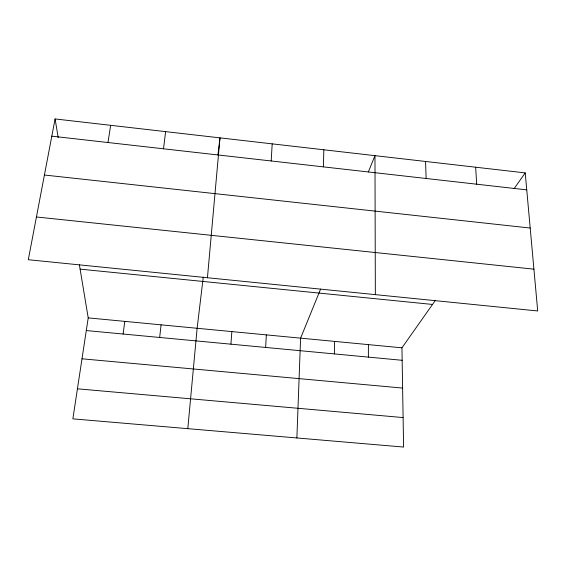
<?xml version="1.0" encoding="UTF-8"?>
<svg xmlns="http://www.w3.org/2000/svg" width="566" height="566" viewBox="0 0 566 566"><rect width="100%" height="100%" fill="white"/><g stroke="black" fill="none" stroke-linecap="round" stroke-linejoin="round"><path stroke-width="0.85" d="M368.381 357.118L368.395 344.616M334.372 353.913L334.612 341.397M323.384 166.871L323.851 149.792M296.881 437.964L300.596 338.15L320.582 289.12M265.645 347.446L266.345 334.881M271.192 160.97L272.189 143.856M230.921 344.17L231.855 331.591M207.439 277.743L219.99 137.863L217.931 154.971M187.806 428.66L197.124 328.28L203.265 277.128M159.662 337.463L161.084 324.842M163.517 148.801L165.619 131.623M123.112 334.025L124.782 321.375M79.389 264.853L88.218 317.887L72.865 418.861L403.6 447.062L401.945 347.821L435.466 300.256M107.972 142.519L110.66 125.319M55.086 118.938L28.3 259.723L537.7 310.967L525.213 172.899L55.086 118.938L58.199 137.623M368.325 171.979L374.975 155.657L375.35 294.631M514.091 188.683L525.213 172.899M77.436 388.814L403.112 417.567M81.999 358.802L402.617 388.078M86.294 330.558L402.15 360.294M88.218 317.887L401.945 347.821M80.103 269.14L432.509 304.444M36.429 216.983L533.922 269.168M44.417 175.021L530.201 228.034M51.81 136.173L526.741 189.858M475.645 167.211L476.692 184.198M425.568 161.466L426.127 178.481"/></g></svg>
